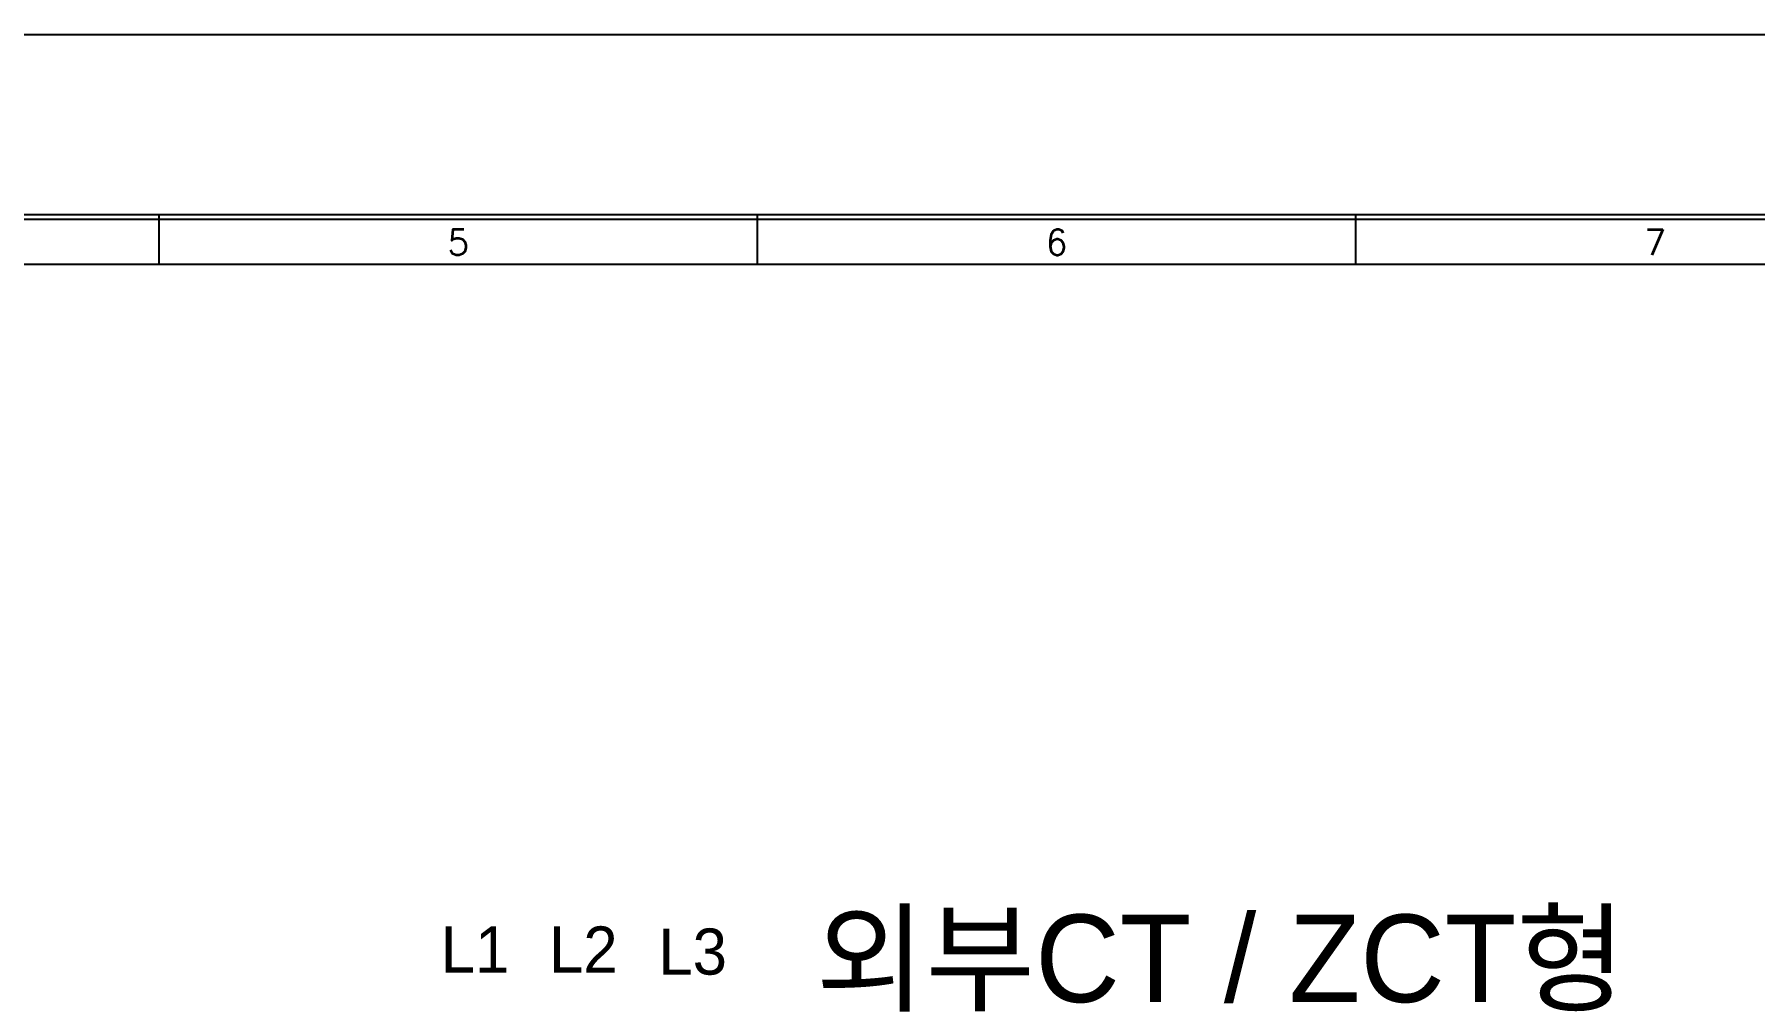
# Model space of a CAD drawing. Header units: millimetres. Extents: x 46 to 886, y 51 to 632.
# Drawn here: x 639.2 to 753, y 568.5 to 631.8 of the extents above; entities that cross this region are included whole.
import ezdxf
from ezdxf.enums import TextEntityAlignment as Align

# ---------------------------------------------------------------- set-up
doc = ezdxf.new("R2010")
doc.units = ezdxf.units.MM
for name, color, linetype in [('20', 2, 'Continuous'), ('30', 3, 'Continuous'), ('70', 7, 'Continuous'), ('ASHADE', 7, 'Continuous')]:
    doc.layers.add(name, color=color, linetype=linetype)
doc.styles.add('ghs', font='NGULIM.TTF')
doc.styles.add('SIMPLEX', font='SIMPLEX')

msp = doc.modelspace()

# ---------------------------------------------------------------- linework, layer by layer
msp.add_lwpolyline([(46.411, 631.769), (886.327, 631.769), (886.327, 50.731), (46.411, 50.731)], close=True)
at = {"layer": '20', "color": 7}
msp.add_line((482.417, 616.579), (852.083, 616.579), dxfattribs=at)
at = {"layer": '30', "color": 7}
for p, q in [((647.45, 616.579), (647.45, 619.846)), ((687.05, 616.579), (687.05, 619.846)), ((726.65, 616.579), (726.65, 619.846))]:
    msp.add_line(p, q, dxfattribs=at)
at = {"layer": '70', "color": 7}
for points in [[(855.35, 352.546), (479.15, 352.546), (479.15, 619.846), (855.35, 619.846)], [(855.053, 352.843), (479.447, 352.843), (479.447, 619.549), (855.053, 619.549)]]:
    msp.add_lwpolyline(points, close=True, dxfattribs=at)

# ---------------------------------------------------------------- texts
at = {"layer": '30', "color": 7, "style": 'SIMPLEX'}
for s, p in [('5', (667.25, 618.019)), ('6', (706.85, 618.019)), ('7', (746.45, 618.019))]:
    msp.add_text(s, height=1.683, dxfattribs=at).set_placement(p, align=Align.MIDDLE)
at = {"layer": 'ASHADE', "ltscale": 2, "style": 'ghs'}
for s, height, p in [('외부CT / ZCT형 ', 5.7915, (690.896, 567.756)), ('L1', 3.0512, (666.091, 569.711)), ('L2', 3.0512, (673.26, 569.711)), ('L3', 3.0512, (680.494, 569.575))]:
    msp.add_text(s, height=height, dxfattribs=at).set_placement(p)

doc.saveas('drawing.dxf')
